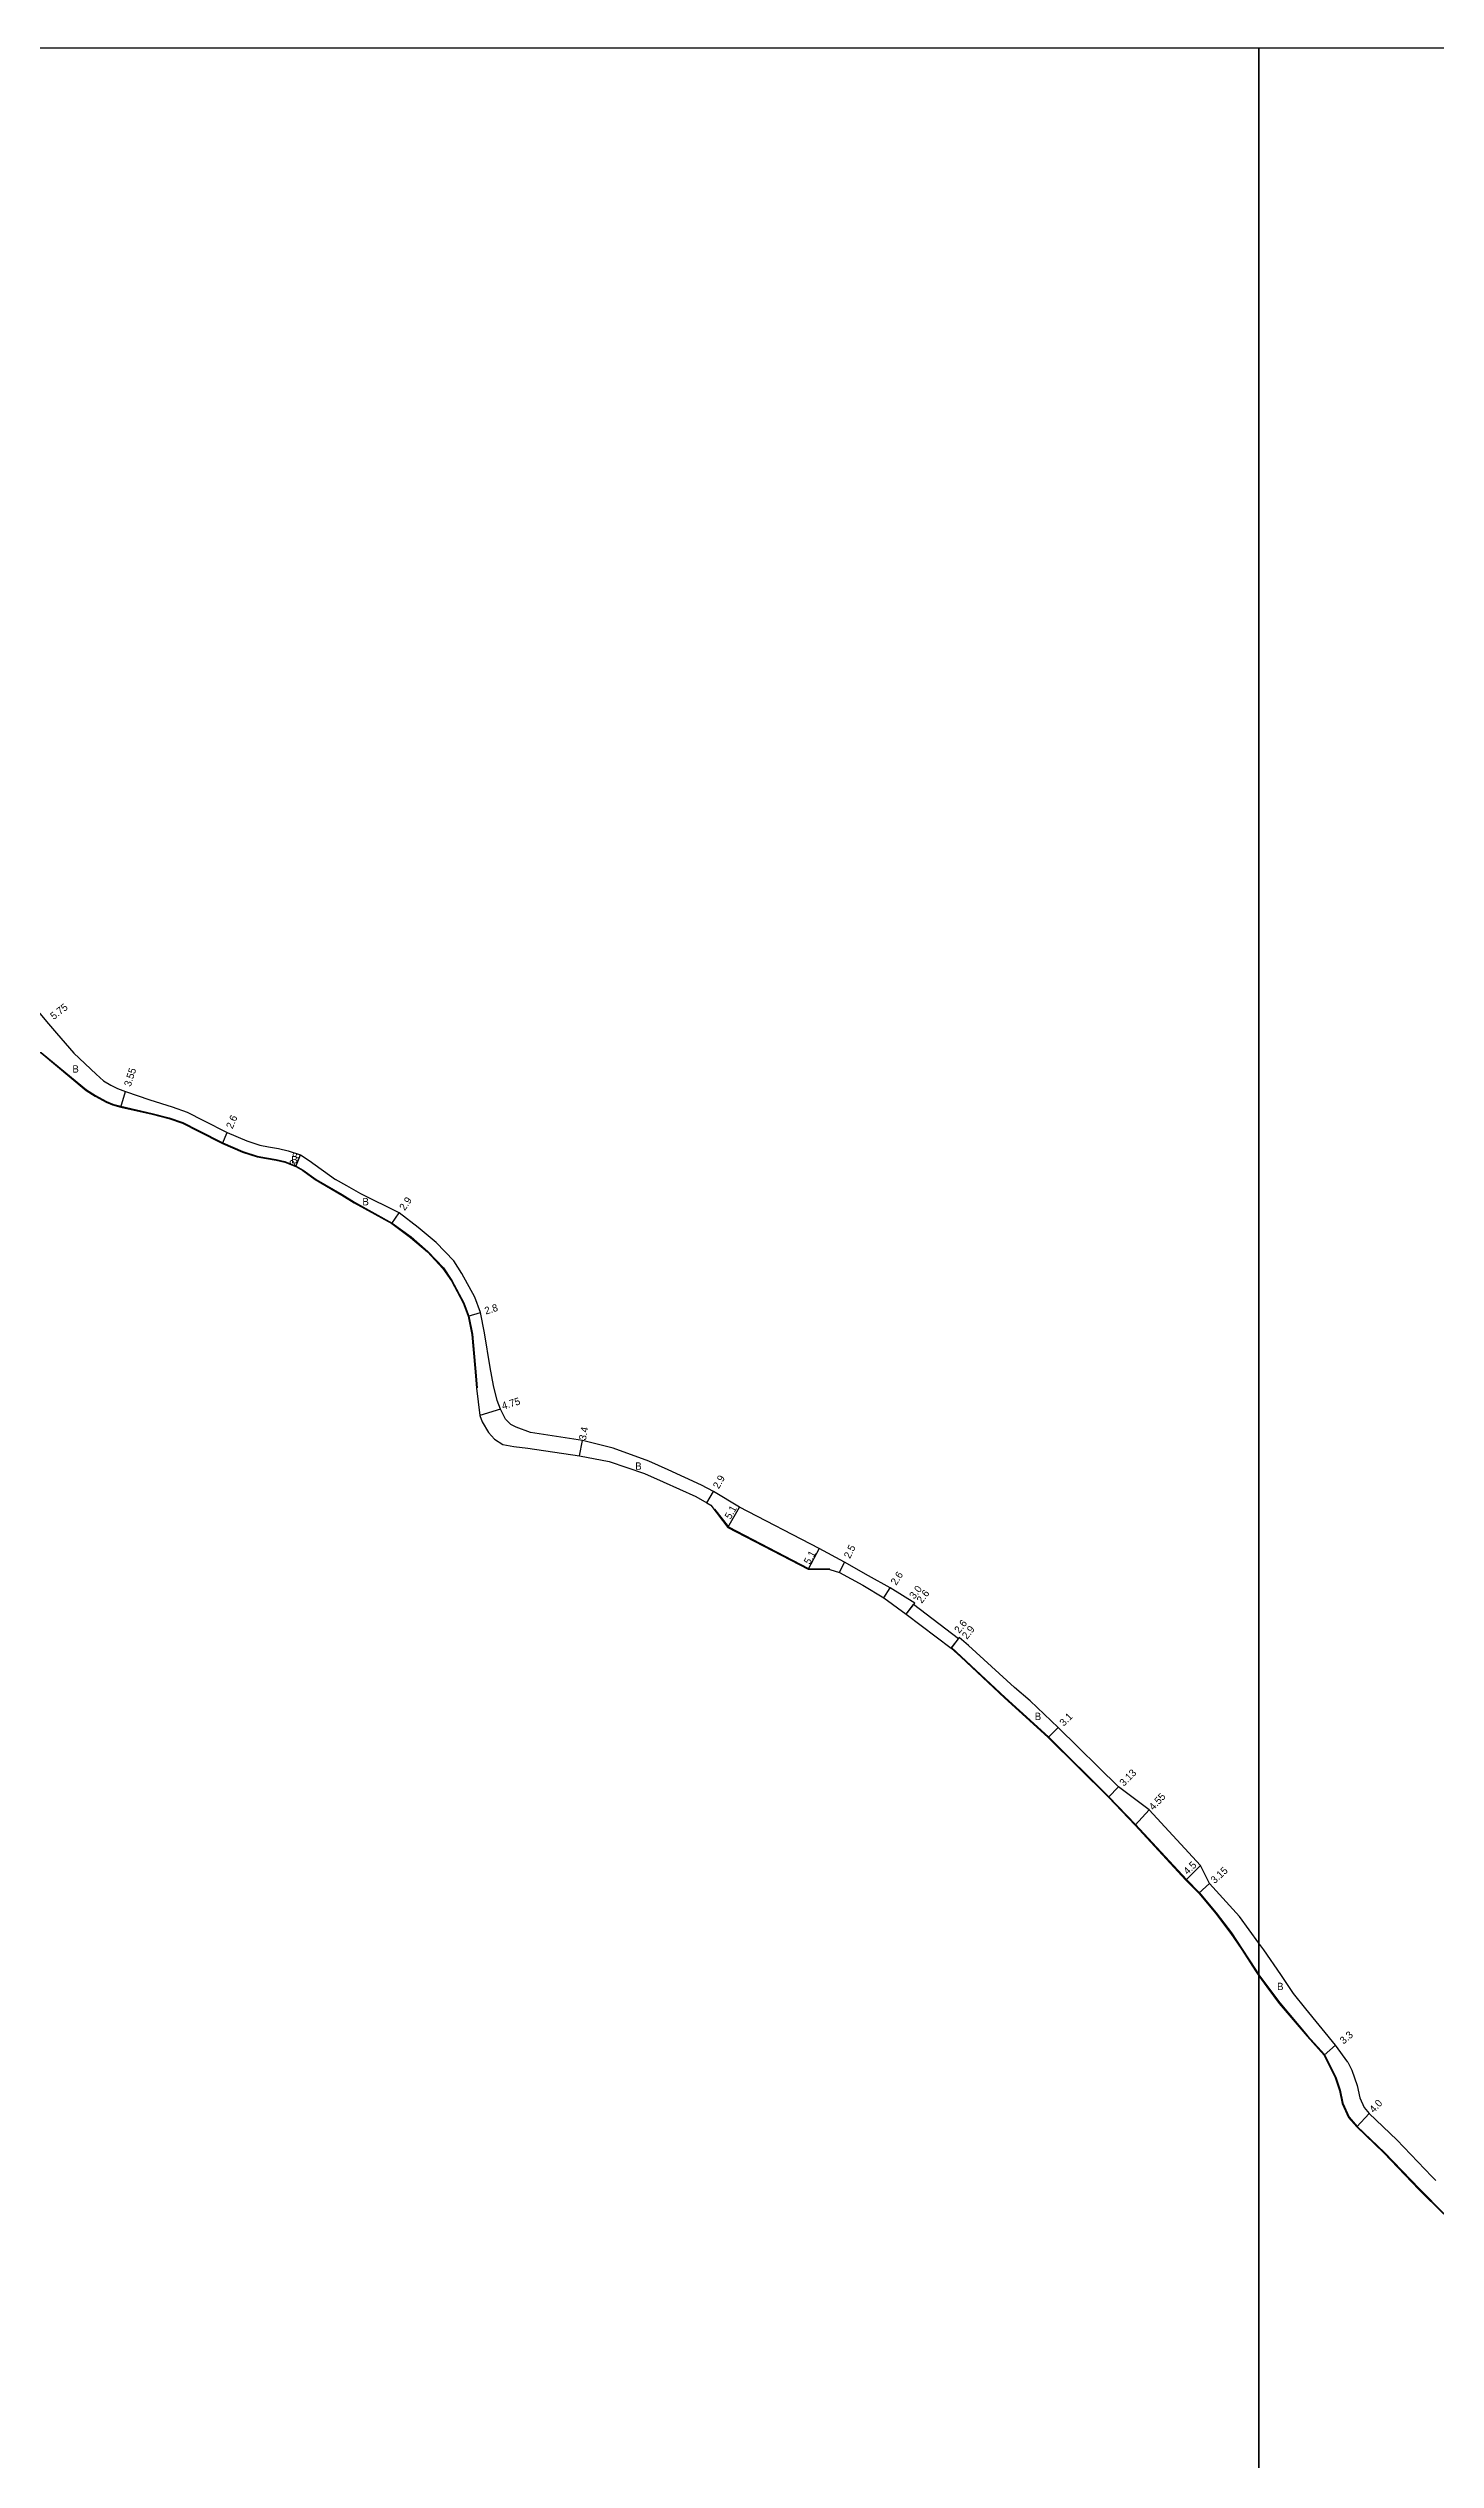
# Model space of a CAD drawing. Header units: metres. Extents: x -24000 to -21600, y -87000 to -84000.
# Drawn here: x -22664 to -22361, y -84526 to -84000 of the extents above; entities that cross this region are included whole.
import ezdxf

# ---------------------------------------------------------------- set-up
doc = ezdxf.new("R2010")
doc.units = ezdxf.units.M
doc.header["$LTSCALE"] = 2.5
for name, color, linetype in [('図郭', 7, 'Continuous'), ('幅員', 7, 'Continuous'), ('歩道・分離帯・安全施設', 7, 'Continuous'), ('舗装', 7, 'Continuous'), ('道路', 7, 'Continuous')]:
    doc.layers.add(name, color=color, linetype=linetype)
doc.styles.get("Standard").update_dxf_attribs({"font": ''})
doc.styles.get('Standard').set_extended_font_data('@MS PGothic')

msp = doc.modelspace()

# ---------------------------------------------------------------- linework, layer by layer
at = {"layer": '図郭'}
for points in [[(-23200, -84600), (-22400, -84600), (-22400, -84000), (-23200, -84000)], [(-22400, -84600), (-21600, -84600), (-21600, -84000), (-22400, -84000)]]:
    msp.add_lwpolyline(points, close=True, dxfattribs=at)
at = {"layer": '幅員'}
for points in [[(-22648.45, -84230.94), (-22647.37, -84227.56)], [(-22626.23, -84238.92), (-22625.22, -84236.53)], [(-22610.24, -84243.95), (-22609.17, -84241.37)], [(-22589.3, -84256.38), (-22587.64, -84253.99)], [(-22572.62, -84276.58), (-22569.94, -84275.75)], [(-22565.53, -84296.82), (-22570.07, -84298.21)], [(-22548.32, -84307.04), (-22547.68, -84303.71)], [(-22520.5, -84317.31), (-22519.07, -84314.79)], [(-22515.92, -84322.66), (-22513.41, -84318.21)], [(-22495.98, -84327.24), (-22498.4, -84331.73)], [(-22491.59, -84332.49), (-22490.5, -84330.24)], [(-22481.91, -84338.01), (-22480.47, -84335.85)], [(-22476.99, -84341.53), (-22475.14, -84339.16)], [(-22476.99, -84341.53), (-22475.39, -84339.48)], [(-22465.42, -84346.68), (-22467.21, -84348.97)], [(-22467.21, -84348.97), (-22465.61, -84346.92)], [(-22446.05, -84368.45), (-22443.85, -84366.27)], [(-22432.85, -84381.47), (-22430.65, -84379.25)], [(-22427.05, -84387.57), (-22423.95, -84384.24)], [(-22415.94, -84399.58), (-22412.74, -84396.41)], [(-22413.15, -84402.4), (-22410.82, -84400.28)], [(-22385.8, -84437.73), (-22383.3, -84435.58)], [(-22378.67, -84453.41), (-22375.92, -84450.51)]]:
    msp.add_lwpolyline(points, dxfattribs=at)
at = {"layer": '歩道・分離帯・安全施設'}
for points in [[(-22667.24, -84219.32), (-22666.75, -84219.09), (-22666.22, -84219.01), (-22665.8, -84219.08), (-22655.88, -84227.23), (-22653.96, -84228.41), (-22651.54, -84229.77), (-22650.15, -84230.32), (-22648.41, -84230.79), (-22641.55, -84232.34), (-22637.9, -84233.28), (-22634.91, -84234.33), (-22631.46, -84236.07), (-22626.17, -84238.79), (-22621.8, -84240.64), (-22618.65, -84241.65), (-22616.61, -84242.03), (-22614.5, -84242.4), (-22612.6, -84242.81), (-22610.17, -84243.82), (-22608.62, -84244.69), (-22605.76, -84246.73)], [(-22605.76, -84246.73), (-22600.12, -84250.02), (-22597.39, -84251.73), (-22589.22, -84256.25), (-22585.06, -84259.29), (-22581.38, -84262.43), (-22577.98, -84266.04), (-22576.15, -84268.75), (-22573.55, -84273.63), (-22572.47, -84276.54), (-22571.67, -84280.51), (-22571.03, -84287.9), (-22570.61, -84292.23)], [(-22518.81, -84318.63), (-22515.82, -84322.54), (-22498.36, -84331.58), (-22493.7, -84331.69)], [(-22467.12, -84348.85), (-22464.98, -84350.78), (-22455.42, -84359.73), (-22452.29, -84362.58), (-22445.94, -84368.34), (-22432.74, -84381.37), (-22426.94, -84387.46), (-22415.83, -84399.47), (-22413.04, -84402.3), (-22409.34, -84406.7), (-22405.99, -84411.1), (-22403.64, -84414.66), (-22400.65, -84419.3), (-22400, -84420.2)], [(-22400, -84420.2), (-22398.15, -84422.74), (-22395.47, -84426.36), (-22389.4, -84433.5), (-22385.68, -84437.64), (-22383.26, -84442.54), (-22382.27, -84445.39), (-22381.69, -84448.23), (-22380.35, -84451.26), (-22378.56, -84453.31), (-22372.63, -84458.95), (-22365, -84466.93), (-22359.55, -84472.36)]]:
    msp.add_lwpolyline(points, dxfattribs=at)
at = {"layer": '道路'}
for points in [[(-22682.2, -84183.13), (-22681.21, -84185.53), (-22679.16, -84190.81), (-22676.16, -84197.94), (-22674.97, -84199.94), (-22664.64, -84212.29), (-22662.49, -84214.82), (-22658.71, -84219.21), (-22653.8, -84223.81), (-22652.2, -84225.2), (-22650.63, -84226.16), (-22649.12, -84226.91), (-22647.37, -84227.56), (-22642.06, -84229.36), (-22637.19, -84230.93), (-22633.95, -84232.07), (-22630.35, -84233.88), (-22625.22, -84236.53), (-22620.94, -84238.34), (-22618.05, -84239.27), (-22616.18, -84239.62), (-22614.02, -84239.99), (-22611.86, -84240.47)], [(-22667.32, -84219.23), (-22667.19, -84219.38), (-22666.71, -84219.13), (-22666.28, -84219.07), (-22665.83, -84219.13), (-22655.97, -84227.35)], [(-22655.97, -84227.35), (-22654.04, -84228.54), (-22651.6, -84229.91), (-22650.2, -84230.46), (-22648.45, -84230.94), (-22641.58, -84232.49), (-22637.94, -84233.42), (-22634.97, -84234.47), (-22631.53, -84236.2), (-22626.23, -84238.92), (-22621.85, -84240.78), (-22618.69, -84241.79), (-22616.64, -84242.18), (-22614.53, -84242.54), (-22612.64, -84242.96), (-22610.24, -84243.95), (-22608.7, -84244.81), (-22606.02, -84246.73)], [(-22611.86, -84240.47), (-22609.17, -84241.37), (-22607.31, -84242.61)], [(-22607.31, -84242.61), (-22601.55, -84246.73)], [(-22606.02, -84246.73), (-22600.21, -84250.14), (-22597.46, -84251.86), (-22589.3, -84256.38), (-22585.16, -84259.41), (-22581.48, -84262.54), (-22578.1, -84266.13), (-22576.28, -84268.83), (-22573.69, -84273.69), (-22572.62, -84276.58), (-22571.82, -84280.53), (-22571.18, -84287.91), (-22570.76, -84292.24), (-22570.07, -84298.21), (-22569.58, -84299.59), (-22568.18, -84301.94), (-22566.87, -84303.4), (-22565.05, -84304.54), (-22562.64, -84305), (-22559.55, -84305.35), (-22548.32, -84307.04), (-22541.85, -84308.24), (-22534.15, -84310.88), (-22530.05, -84312.69), (-22522.95, -84315.9), (-22520.5, -84317.31), (-22519.64, -84317.78)], [(-22400, -84413.31), (-22404.29, -84407.54), (-22410.82, -84400.28), (-22412.74, -84396.41), (-22423.95, -84384.24), (-22430.65, -84379.25), (-22443.85, -84366.27), (-22449.93, -84360.47), (-22453.39, -84357.57), (-22463.4, -84348.36), (-22465.42, -84346.68), (-22465.61, -84346.92), (-22475.39, -84339.48), (-22475.14, -84339.16), (-22480.47, -84335.85), (-22485.24, -84333.18), (-22490.5, -84330.24), (-22495.98, -84327.24), (-22513.41, -84318.21), (-22519.07, -84314.79), (-22521.67, -84313.41), (-22528.94, -84310.11), (-22533.17, -84308.21), (-22540.93, -84305.36), (-22547.68, -84303.71), (-22559.02, -84301.92), (-22562.12, -84300.78), (-22563.29, -84300.22), (-22564.44, -84299.02), (-22565.53, -84296.82), (-22566.28, -84294.94), (-22567.06, -84291.71), (-22567.78, -84287.76), (-22569.03, -84280.2), (-22569.94, -84275.75), (-22571.17, -84272.45), (-22573.96, -84267.23), (-22575.77, -84264.52), (-22579.58, -84260.46), (-22583.5, -84257.22), (-22587.64, -84253.99), (-22596.01, -84249.88), (-22599.07, -84248.1), (-22601.55, -84246.73)], [(-22519.64, -84317.78), (-22515.92, -84322.66), (-22498.4, -84331.73), (-22493.7, -84331.84)], [(-22493.7, -84331.84), (-22491.59, -84332.49), (-22486.43, -84335.27), (-22481.91, -84338.01), (-22476.99, -84341.53), (-22467.21, -84348.97), (-22465.07, -84350.9), (-22455.52, -84359.84), (-22452.39, -84362.68), (-22446.05, -84368.45), (-22432.85, -84381.47), (-22427.05, -84387.57), (-22415.94, -84399.58), (-22413.15, -84402.4), (-22409.46, -84406.79), (-22406.12, -84411.19), (-22403.77, -84414.74), (-22400.78, -84419.38), (-22400, -84420.45)], [(-22380.59, -84439.25), (-22383.3, -84435.58), (-22389.81, -84427.67), (-22392.46, -84424.32), (-22395.24, -84420.16), (-22398.92, -84414.76), (-22400, -84413.31)], [(-22400, -84420.45), (-22398.27, -84422.83), (-22395.58, -84426.45), (-22389.51, -84433.6), (-22385.8, -84437.73), (-22383.4, -84442.6), (-22382.42, -84445.43), (-22381.83, -84448.27), (-22380.47, -84451.34), (-22378.67, -84453.41), (-22372.73, -84459.05), (-22365.11, -84467.04), (-22359.66, -84472.46)], [(-22380.59, -84439.25), (-22379.7, -84441.05), (-22378.55, -84444.37), (-22378, -84447.04), (-22377.06, -84449.17), (-22375.92, -84450.51), (-22369.91, -84456.22), (-22362.25, -84464.24), (-22361.41, -84465.08)]]:
    msp.add_lwpolyline(points, dxfattribs=at)

# ---------------------------------------------------------------- texts
at = {"layer": '幅員'}
for s, rotation, p in [('5.75', 37.6071, (-22663.06, -84211.98)), ('3.55', 72.3411, (-22646.26, -84226.6)), ('2.6', 67.0586, (-22624.05, -84235.83)), ('2.8', 68, (-22610.24, -84243.95)), ('2.9', 55.2221, (-22586.45, -84253.67)), ('2.8', 17.2221, (-22568.75, -84276.22)), ('4.75', 16.9445, (-22565, -84296.96)), ('3.4', 78.9977, (-22546.93, -84303.74)), ('2.9', 60.4577, (-22517.91, -84314.36)), ('5.1', 60.5773, (-22515.34, -84320.99)), ('5.1', 61.7236, (-22498.04, -84330.85)), ('2.5', 63.9469, (-22489.27, -84329.56)), ('2.6', 56.4014, (-22479.2, -84335.37)), ('3.0', 51.9906, (-22475.23, -84338.39)), ('2.6', 51.9906, (-22473.61, -84339.33)), ('2.6', 51.9404, (-22465.4, -84345.86)), ('2.9', 51.9404, (-22463.73, -84347.16)), ('3.1', 44.8253, (-22442.6, -84366.11)), ('3.13', 45.349, (-22429.49, -84379.22)), ('4.55', 46.9949, (-22423.03, -84384.45)), ('4.5', 44.6419, (-22415.56, -84398.5)), ('3.15', 42.3367, (-22409.67, -84400.44)), ('3.3', 40.6446, (-22381.53, -84435.46)), ('4.0', 46.4691, (-22374.94, -84450.45))]:
    msp.add_text(s, height=1.6, rotation=rotation, dxfattribs=at).set_placement(p)
at = {"layer": '舗装'}
for p in [(-22658.99, -84223.44), (-22611.21, -84243.24), (-22595.68, -84252.38), (-22536.14, -84310.06), (-22448.94, -84364.65), (-22396.05, -84423.56)]:
    msp.add_text('B', height=1.6, dxfattribs=at).set_placement(p)

doc.saveas('drawing.dxf')
